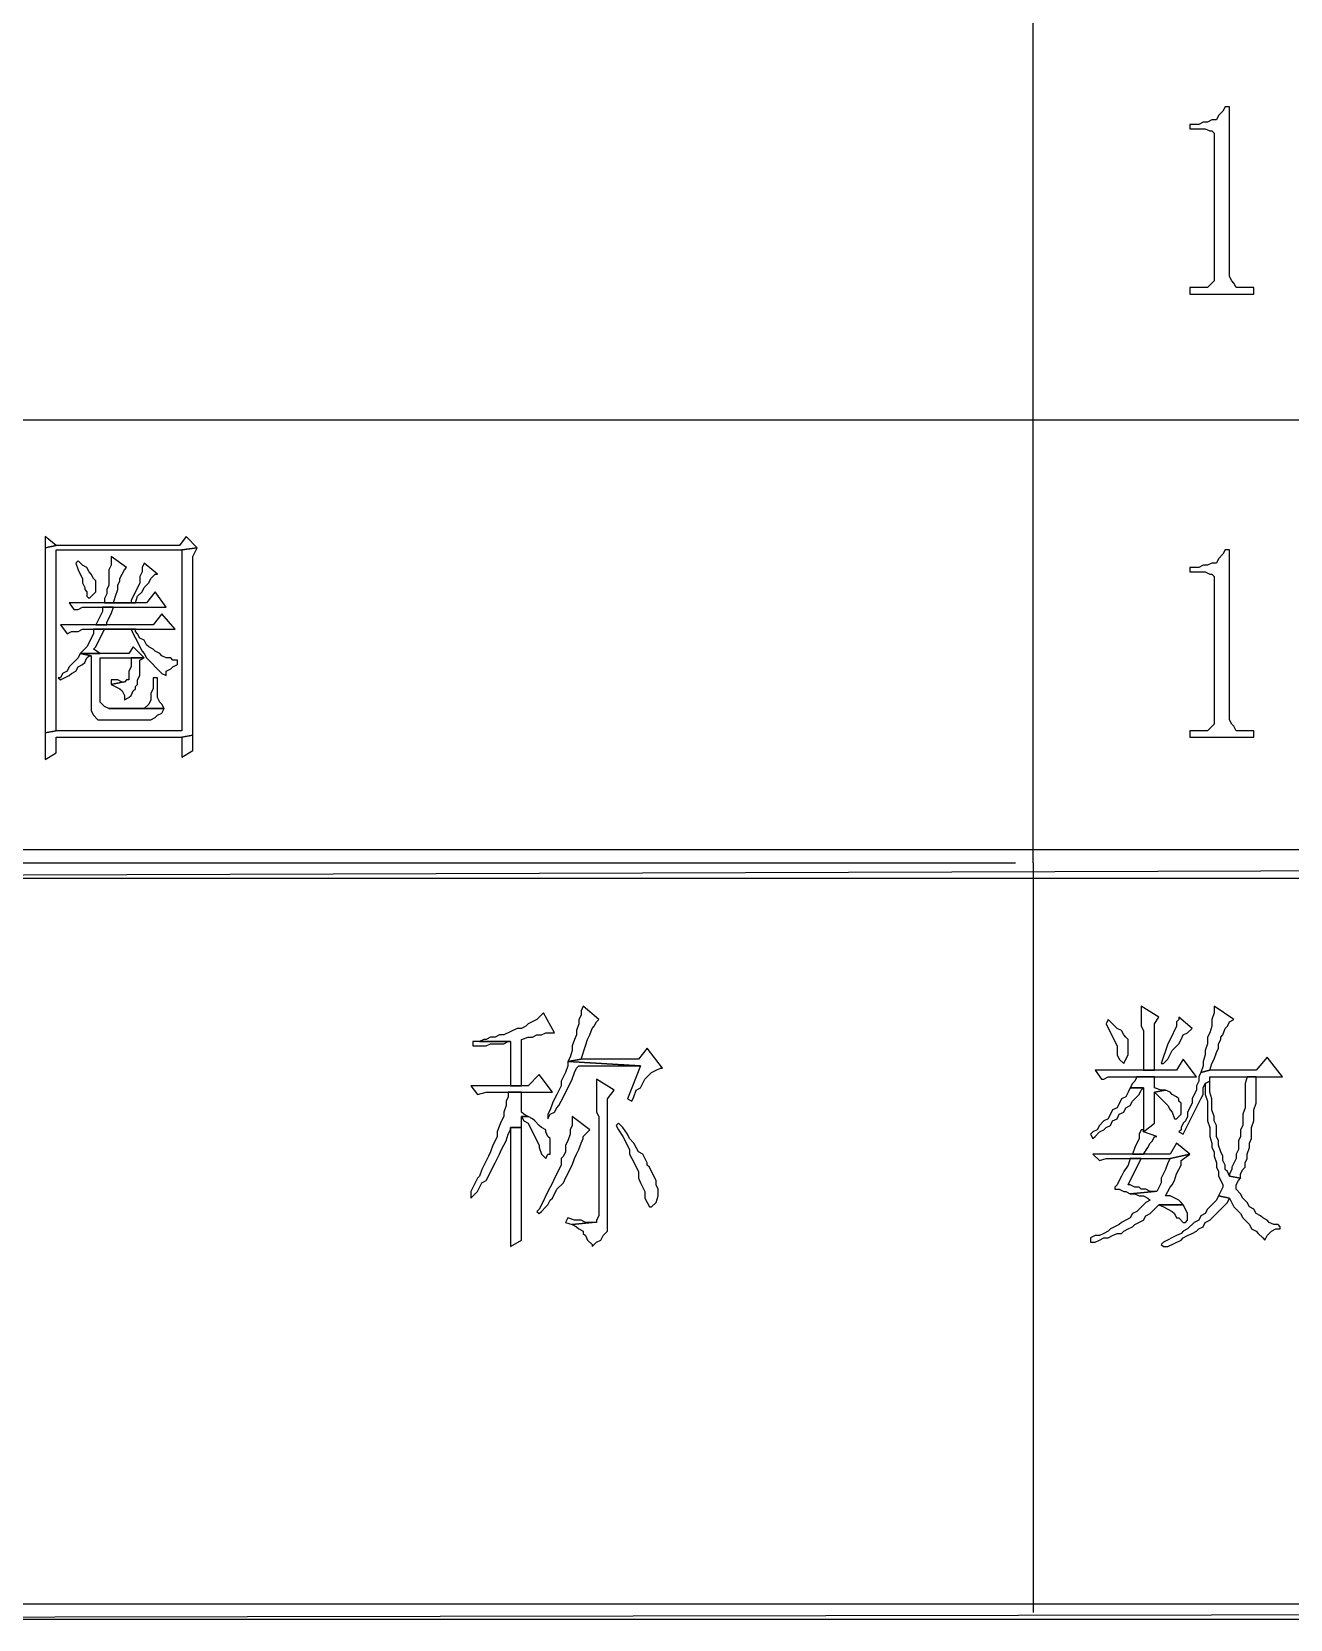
# Model space of a CAD drawing. Extents: x -15.4 to 0.8, y 0.3 to 11.8.
# Drawn here: x -2.837 to -2.362, y 1.049 to 1.649 of the extents above; entities that cross this region are included whole.
import ezdxf

# ---------------------------------------------------------------- set-up
doc = ezdxf.new("R2010")
doc.units = 0
doc.header["$MEASUREMENT"] = 0
doc.linetypes.add('AUSGEZOGEN', pattern=[0])
doc.layers.get('0').update_dxf_attribs({"linetype": 'AUSGEZOGEN'})

msp = doc.modelspace()

# ---------------------------------------------------------------- linework, layer by layer
for points in [[(-2.45878, 1.3344), (-2.45878, 2.6744)], [(-2.38461, 1.62023), (-2.38628, 1.62023), (-2.38628, 1.62023), (-2.38711, 1.61856), (-2.38711, 1.61856), (-2.38878, 1.6169), (-2.38878, 1.6169), (-2.38961, 1.61523), (-2.38961, 1.61523), (-2.39128, 1.61523), (-2.39128, 1.61523), (-2.39295, 1.6144), (-2.39295, 1.6144), (-2.39461, 1.6144), (-2.39461, 1.6144), (-2.39628, 1.61356), (-2.39628, 1.61356), (-2.39961, 1.61356), (-2.39961, 1.61356), (-2.39961, 1.6119), (-2.39961, 1.6119), (-2.39378, 1.6119), (-2.39378, 1.6119), (-2.39211, 1.61106), (-2.39211, 1.61106), (-2.39128, 1.61106), (-2.39128, 1.61106), (-2.39045, 1.61023), (-2.39045, 1.61023), (-2.39045, 1.5544), (-2.39045, 1.5544), (-2.39211, 1.55273), (-2.39211, 1.55273), (-2.39295, 1.5519), (-2.39295, 1.5519), (-2.39961, 1.5519), (-2.39961, 1.5519), (-2.39961, 1.5494), (-2.39961, 1.5494), (-2.37545, 1.5494), (-2.37545, 1.5494), (-2.37545, 1.5519), (-2.37545, 1.5519), (-2.38211, 1.5519), (-2.38211, 1.5519), (-2.38295, 1.55356), (-2.38295, 1.55356), (-2.38378, 1.5544), (-2.38378, 1.5544), (-2.38461, 1.55606), (-2.38461, 1.55606), (-2.38461, 1.55773), (-2.38461, 1.62023)], [(-3.26878, 1.5019), (0.08122, 1.5019)], [(-2.77878, 1.45773), (-2.78128, 1.4544), (-2.78128, 1.4544), (-2.82795, 1.4544), (-2.82795, 1.4544), (-2.83211, 1.45356), (-2.83211, 1.45356), (-2.83211, 1.38356), (-2.83211, 1.38356), (-2.82795, 1.3844), (-2.82795, 1.3844), (-2.82795, 1.45273), (-2.82795, 1.45273), (-2.78045, 1.45273), (-2.78045, 1.45273), (-2.77461, 1.45356), (-2.77878, 1.45773)], [(-2.83211, 1.45773), (-2.83211, 1.45356), (-2.83211, 1.45356), (-2.82795, 1.4544), (-2.83211, 1.45773)], [(-2.77461, 1.45356), (-2.78045, 1.45273), (-2.78045, 1.45273), (-2.78045, 1.3844), (-2.78045, 1.3844), (-2.82795, 1.3844), (-2.82795, 1.3844), (-2.83211, 1.38356), (-2.83211, 1.38356), (-2.83211, 1.37356), (-2.83211, 1.37356), (-2.82795, 1.37606), (-2.82795, 1.37606), (-2.82795, 1.3819), (-2.82795, 1.3819), (-2.78045, 1.3819), (-2.78045, 1.3819), (-2.77628, 1.38273), (-2.77628, 1.38273), (-2.77628, 1.45023), (-2.77461, 1.45356)], [(-2.38461, 1.45273), (-2.38628, 1.45273), (-2.38628, 1.45273), (-2.38711, 1.45106), (-2.38711, 1.45106), (-2.38878, 1.4494), (-2.38878, 1.4494), (-2.38961, 1.44773), (-2.38961, 1.44773), (-2.39128, 1.44773), (-2.39128, 1.44773), (-2.39295, 1.4469), (-2.39295, 1.4469), (-2.39461, 1.4469), (-2.39461, 1.4469), (-2.39628, 1.44606), (-2.39628, 1.44606), (-2.39961, 1.44606), (-2.39961, 1.44606), (-2.39961, 1.4444), (-2.39961, 1.4444), (-2.39378, 1.4444), (-2.39378, 1.4444), (-2.39211, 1.44356), (-2.39211, 1.44356), (-2.39128, 1.44356), (-2.39128, 1.44356), (-2.39045, 1.44273), (-2.39045, 1.44273), (-2.39045, 1.3869), (-2.39045, 1.3869), (-2.39211, 1.38523), (-2.39211, 1.38523), (-2.39295, 1.3844), (-2.39295, 1.3844), (-2.39961, 1.3844), (-2.39961, 1.3844), (-2.39961, 1.3819), (-2.39961, 1.3819), (-2.37545, 1.3819), (-2.37545, 1.3819), (-2.37545, 1.3844), (-2.37545, 1.3844), (-2.38211, 1.3844), (-2.38211, 1.3844), (-2.38295, 1.38606), (-2.38295, 1.38606), (-2.38378, 1.3869), (-2.38378, 1.3869), (-2.38461, 1.38856), (-2.38461, 1.38856), (-2.38461, 1.39023), (-2.38461, 1.45273)], [(-2.81961, 1.44856), (-2.82045, 1.44773), (-2.82045, 1.44773), (-2.81961, 1.44523), (-2.81961, 1.44523), (-2.81878, 1.44356), (-2.81878, 1.44356), (-2.81795, 1.4419), (-2.81795, 1.4419), (-2.81795, 1.44023), (-2.81795, 1.44023), (-2.81711, 1.43856), (-2.81711, 1.43856), (-2.81711, 1.43773), (-2.81711, 1.43773), (-2.81628, 1.4369), (-2.81628, 1.4369), (-2.81628, 1.43523), (-2.81628, 1.43523), (-2.81545, 1.4344), (-2.81545, 1.4344), (-2.81295, 1.4369), (-2.81295, 1.4369), (-2.81295, 1.44106), (-2.81295, 1.44106), (-2.81378, 1.4419), (-2.81378, 1.4419), (-2.81461, 1.44356), (-2.81461, 1.44356), (-2.81545, 1.4444), (-2.81545, 1.4444), (-2.81628, 1.44606), (-2.81628, 1.44606), (-2.81795, 1.4469), (-2.81795, 1.4469), (-2.81961, 1.44856), (-2.81961, 1.44856)], [(-2.80711, 1.45023), (-2.80711, 1.4469), (-2.80711, 1.4469), (-2.80795, 1.44523), (-2.80795, 1.44523), (-2.80795, 1.4394), (-2.80795, 1.4394), (-2.80878, 1.43773), (-2.80878, 1.43773), (-2.80878, 1.43606), (-2.80878, 1.43606), (-2.80961, 1.4344), (-2.80961, 1.4344), (-2.80961, 1.43273), (-2.80961, 1.43273), (-2.80628, 1.43273), (-2.80628, 1.43273), (-2.80545, 1.43523), (-2.80545, 1.43523), (-2.80461, 1.43773), (-2.80461, 1.43773), (-2.80461, 1.4394), (-2.80461, 1.4394), (-2.80378, 1.44106), (-2.80378, 1.44106), (-2.80378, 1.4419), (-2.80378, 1.4419), (-2.80295, 1.44356), (-2.80295, 1.44356), (-2.80211, 1.44523), (-2.80211, 1.44523), (-2.80128, 1.44606), (-2.80711, 1.45023)], [(-2.79461, 1.44773), (-2.79545, 1.44606), (-2.79545, 1.44606), (-2.79545, 1.4444), (-2.79545, 1.4444), (-2.79628, 1.44273), (-2.79628, 1.44273), (-2.79628, 1.44023), (-2.79628, 1.44023), (-2.79795, 1.4369), (-2.79795, 1.4369), (-2.79878, 1.43523), (-2.79878, 1.43523), (-2.79961, 1.43356), (-2.79961, 1.43356), (-2.79961, 1.43273), (-2.79961, 1.43273), (-2.80961, 1.43273), (-2.80961, 1.43273), (-2.79795, 1.43273), (-2.79795, 1.43273), (-2.79711, 1.43523), (-2.79711, 1.43523), (-2.79545, 1.4369), (-2.79545, 1.4369), (-2.79461, 1.43856), (-2.79461, 1.43856), (-2.79295, 1.44023), (-2.79295, 1.44023), (-2.79211, 1.4419), (-2.79211, 1.4419), (-2.79045, 1.44356), (-2.79045, 1.44356), (-2.78961, 1.44356), (-2.79461, 1.44773)], [(-2.79045, 1.4369), (-2.79378, 1.43273), (-2.79378, 1.43273), (-2.82295, 1.43273), (-2.82295, 1.43273), (-2.82128, 1.43023), (-2.82128, 1.43023), (-2.81961, 1.43023), (-2.81961, 1.43023), (-2.81795, 1.43106), (-2.81795, 1.43106), (-2.78628, 1.43106), (-2.79045, 1.4369)], [(-2.78795, 1.42856), (-2.79128, 1.4244), (-2.79128, 1.4244), (-2.82628, 1.4244), (-2.82628, 1.4244), (-2.82378, 1.42106), (-2.82378, 1.42106), (-2.82211, 1.4219), (-2.82211, 1.4219), (-2.81961, 1.4219), (-2.81961, 1.4219), (-2.81795, 1.42273), (-2.81795, 1.42273), (-2.78295, 1.42273), (-2.78795, 1.42856)], [(-2.80628, 1.43106), (-2.81045, 1.43106), (-2.81045, 1.43106), (-2.81045, 1.4294), (-2.81045, 1.4294), (-2.81295, 1.4244), (-2.81295, 1.4244), (-2.80878, 1.4244), (-2.80878, 1.4244), (-2.80878, 1.42523), (-2.80878, 1.42523), (-2.80795, 1.4269), (-2.80795, 1.4269), (-2.80711, 1.42856), (-2.80711, 1.42856), (-2.80628, 1.43106), (-2.80628, 1.43106)], [(-2.81378, 1.42273), (-2.81378, 1.42106), (-2.81378, 1.42106), (-2.81628, 1.41606), (-2.81628, 1.41606), (-2.81878, 1.41356), (-2.81878, 1.41356), (-2.81128, 1.41356), (-2.81128, 1.41356), (-2.81378, 1.41523), (-2.81378, 1.41523), (-2.81295, 1.41606), (-2.81295, 1.41606), (-2.80961, 1.42273), (-2.80961, 1.42273), (-2.79961, 1.42273), (-2.81378, 1.42273)], [(-2.79795, 1.42273), (-2.81378, 1.42273), (-2.81378, 1.42273), (-2.79961, 1.42273), (-2.79961, 1.42273), (-2.79878, 1.42106), (-2.79878, 1.42106), (-2.79795, 1.4194), (-2.79795, 1.4194), (-2.79545, 1.4144), (-2.79545, 1.4144), (-2.79461, 1.41356), (-2.79461, 1.41356), (-2.79378, 1.4119), (-2.79378, 1.4119), (-2.78795, 1.40606), (-2.78795, 1.40606), (-2.78628, 1.40523), (-2.78628, 1.40523), (-2.78628, 1.4069), (-2.78628, 1.4069), (-2.78461, 1.40773), (-2.78461, 1.40773), (-2.78378, 1.40856), (-2.78378, 1.40856), (-2.78211, 1.4094), (-2.78211, 1.4094), (-2.78211, 1.41106), (-2.78211, 1.41106), (-2.78378, 1.41106), (-2.78378, 1.41106), (-2.78461, 1.4119), (-2.78461, 1.4119), (-2.78628, 1.4119), (-2.78628, 1.4119), (-2.78795, 1.41273), (-2.78795, 1.41273), (-2.78878, 1.41356), (-2.78878, 1.41356), (-2.79045, 1.4144), (-2.79045, 1.4144), (-2.79128, 1.41523), (-2.79128, 1.41523), (-2.79295, 1.41606), (-2.79295, 1.41606), (-2.79378, 1.4169), (-2.79378, 1.4169), (-2.79461, 1.41856), (-2.79461, 1.41856), (-2.79628, 1.4194), (-2.79628, 1.4194), (-2.79711, 1.42106), (-2.79711, 1.42106), (-2.79795, 1.4219), (-2.79795, 1.42273)], [(-2.79878, 1.41606), (-2.80045, 1.41356), (-2.80045, 1.41356), (-2.81878, 1.41356), (-2.81878, 1.41356), (-2.81461, 1.41273), (-2.81461, 1.41273), (-2.81461, 1.3919), (-2.81461, 1.3919), (-2.81378, 1.39023), (-2.81378, 1.39023), (-2.81211, 1.38856), (-2.81211, 1.38856), (-2.79211, 1.38856), (-2.79211, 1.38856), (-2.79045, 1.3894), (-2.79045, 1.3894), (-2.78961, 1.39023), (-2.78961, 1.39023), (-2.78795, 1.39106), (-2.78795, 1.39106), (-2.78711, 1.39273), (-2.78711, 1.39273), (-2.80795, 1.39273), (-2.80795, 1.39273), (-2.80961, 1.39356), (-2.80961, 1.39356), (-2.81128, 1.39523), (-2.81128, 1.39523), (-2.81128, 1.4119), (-2.81128, 1.4119), (-2.79461, 1.4119), (-2.79878, 1.41606)], [(-2.81878, 1.41356), (-2.81961, 1.4119), (-2.81961, 1.4119), (-2.82295, 1.40856), (-2.82295, 1.40856), (-2.82378, 1.4069), (-2.82378, 1.4069), (-2.82545, 1.40606), (-2.82545, 1.40606), (-2.82628, 1.4044), (-2.82628, 1.4044), (-2.82711, 1.4044), (-2.82711, 1.4044), (-2.82628, 1.40356), (-2.82628, 1.40356), (-2.82295, 1.40523), (-2.82295, 1.40523), (-2.82211, 1.40606), (-2.82211, 1.40606), (-2.82045, 1.4069), (-2.82045, 1.4069), (-2.81961, 1.40856), (-2.81961, 1.40856), (-2.81795, 1.4094), (-2.81795, 1.4094), (-2.81711, 1.41023), (-2.81711, 1.41023), (-2.81628, 1.4119), (-2.81628, 1.4119), (-2.81545, 1.41273), (-2.81545, 1.41273), (-2.81461, 1.41273), (-2.81878, 1.41356)], [(-2.79461, 1.4119), (-2.79961, 1.4119), (-2.79961, 1.4119), (-2.79961, 1.40856), (-2.79961, 1.40856), (-2.80045, 1.4069), (-2.80045, 1.4069), (-2.80045, 1.40356), (-2.80045, 1.40356), (-2.80128, 1.40356), (-2.80128, 1.40356), (-2.80211, 1.40273), (-2.80211, 1.40273), (-2.80295, 1.40273), (-2.80295, 1.40273), (-2.80711, 1.4019), (-2.80711, 1.4019), (-2.80378, 1.40023), (-2.80378, 1.40023), (-2.80295, 1.3994), (-2.80295, 1.3994), (-2.80211, 1.39773), (-2.80211, 1.39773), (-2.80211, 1.39606), (-2.80211, 1.39606), (-2.80045, 1.3969), (-2.80045, 1.3969), (-2.79961, 1.39773), (-2.79961, 1.39773), (-2.79878, 1.3994), (-2.79878, 1.3994), (-2.79795, 1.40023), (-2.79795, 1.40023), (-2.79795, 1.40106), (-2.79795, 1.40106), (-2.79711, 1.4019), (-2.79711, 1.4019), (-2.79711, 1.40356), (-2.79711, 1.40356), (-2.79628, 1.40523), (-2.79628, 1.40523), (-2.79628, 1.41106), (-2.79461, 1.4119)], [(-2.78961, 1.4044), (-2.79128, 1.4044), (-2.79128, 1.4044), (-2.79128, 1.40023), (-2.79128, 1.40023), (-2.79211, 1.39856), (-2.79211, 1.39856), (-2.79211, 1.39606), (-2.79211, 1.39606), (-2.79295, 1.3944), (-2.79295, 1.3944), (-2.79461, 1.39273), (-2.79461, 1.39273), (-2.80795, 1.39273), (-2.80795, 1.39273), (-2.78711, 1.39273), (-2.78711, 1.39273), (-2.78795, 1.3944), (-2.78795, 1.3944), (-2.78878, 1.39523), (-2.78878, 1.39523), (-2.78961, 1.3969), (-2.78961, 1.3969), (-2.78961, 1.40273), (-2.78961, 1.4044)], [(-2.80711, 1.40356), (-2.80711, 1.4019), (-2.80711, 1.4019), (-2.80295, 1.40273), (-2.80295, 1.40273), (-2.80461, 1.40356), (-2.80711, 1.40356)], [(-2.77628, 1.38273), (-2.78045, 1.3819), (-2.78045, 1.3819), (-2.78045, 1.3744), (-2.78045, 1.3744), (-2.77628, 1.3769), (-2.77628, 1.3769), (-2.77628, 1.38106), (-2.77628, 1.38273)], [(-3.26878, 1.3394), (-3.26878, 1.32856), (-3.26878, 1.32856), (0.08122, 1.3394), (-3.26878, 1.3394)], [(-3.26878, 1.32856), (0.08122, 1.3394), (0.08122, 1.3394), (0.08122, 1.32856), (-3.26878, 1.32856)], [(-3.02378, 1.3344), (-2.46545, 1.3344)], [(-2.45878, 1.3344), (-2.45878, 1.05106)], [(-2.62878, 1.28023), (-2.62961, 1.27856), (-2.62961, 1.27856), (-2.62961, 1.2769), (-2.62961, 1.2769), (-2.63045, 1.27523), (-2.63045, 1.27523), (-2.63045, 1.27356), (-2.63045, 1.27356), (-2.63128, 1.27106), (-2.63128, 1.27106), (-2.63128, 1.2694), (-2.63128, 1.2694), (-2.63211, 1.26773), (-2.63211, 1.26773), (-2.63295, 1.26523), (-2.63295, 1.26523), (-2.63295, 1.26356), (-2.63295, 1.26356), (-2.63378, 1.26106), (-2.63378, 1.26106), (-2.63461, 1.2594), (-2.63461, 1.2594), (-2.62961, 1.26023), (-2.62961, 1.26023), (-2.62795, 1.26523), (-2.62795, 1.26523), (-2.62711, 1.26773), (-2.62711, 1.26773), (-2.62628, 1.2694), (-2.62628, 1.2694), (-2.62545, 1.2719), (-2.62545, 1.2719), (-2.62461, 1.27273), (-2.62461, 1.27273), (-2.62378, 1.2744), (-2.62378, 1.2744), (-2.62295, 1.27523), (-2.62878, 1.28023)], [(-2.41795, 1.28023), (-2.41795, 1.27273), (-2.41795, 1.27273), (-2.41711, 1.27106), (-2.41711, 1.27106), (-2.41711, 1.25606), (-2.41711, 1.25606), (-2.41295, 1.25606), (-2.41295, 1.25606), (-2.41295, 1.27356), (-2.41295, 1.27356), (-2.41128, 1.27606), (-2.41795, 1.28023)], [(-2.39045, 1.28023), (-2.39045, 1.27773), (-2.39045, 1.27773), (-2.39128, 1.27523), (-2.39128, 1.27523), (-2.39128, 1.27273), (-2.39128, 1.27273), (-2.39211, 1.27023), (-2.39211, 1.27023), (-2.39295, 1.26856), (-2.39295, 1.26856), (-2.39295, 1.26606), (-2.39295, 1.26606), (-2.39378, 1.26356), (-2.39378, 1.26356), (-2.39378, 1.2619), (-2.39378, 1.2619), (-2.39461, 1.2594), (-2.39461, 1.2594), (-2.39461, 1.25773), (-2.39461, 1.25773), (-2.39545, 1.25523), (-2.39545, 1.25523), (-2.39211, 1.25606), (-2.39211, 1.25606), (-2.39128, 1.25856), (-2.39128, 1.25856), (-2.39045, 1.26023), (-2.39045, 1.26023), (-2.38961, 1.26273), (-2.38961, 1.26273), (-2.38878, 1.2644), (-2.38878, 1.2644), (-2.38878, 1.26606), (-2.38878, 1.26606), (-2.38795, 1.26773), (-2.38795, 1.26773), (-2.38795, 1.26856), (-2.38795, 1.26856), (-2.38711, 1.2694), (-2.38711, 1.2694), (-2.38628, 1.2719), (-2.38628, 1.2719), (-2.38545, 1.27273), (-2.38545, 1.27273), (-2.38461, 1.2744), (-2.38461, 1.2744), (-2.38295, 1.27523), (-2.39045, 1.28023)], [(-2.64378, 1.27773), (-2.64545, 1.27606), (-2.64545, 1.27606), (-2.64628, 1.27523), (-2.64628, 1.27523), (-2.64961, 1.27356), (-2.64961, 1.27356), (-2.65045, 1.27273), (-2.65045, 1.27273), (-2.65211, 1.2719), (-2.65211, 1.2719), (-2.65378, 1.2719), (-2.65378, 1.2719), (-2.65878, 1.2694), (-2.65878, 1.2694), (-2.66045, 1.2694), (-2.66045, 1.2694), (-2.66211, 1.26856), (-2.66211, 1.26856), (-2.66378, 1.26856), (-2.66378, 1.26856), (-2.66545, 1.26773), (-2.66545, 1.26773), (-2.66628, 1.26773), (-2.66628, 1.26773), (-2.66795, 1.2669), (-2.66795, 1.2669), (-2.65628, 1.2669), (-2.65628, 1.2669), (-2.65628, 1.25023), (-2.65628, 1.25023), (-2.65211, 1.25023), (-2.65211, 1.25023), (-2.65211, 1.26773), (-2.65211, 1.26773), (-2.64961, 1.26856), (-2.64961, 1.26856), (-2.64795, 1.26856), (-2.64795, 1.26856), (-2.64628, 1.2694), (-2.64628, 1.2694), (-2.64461, 1.2694), (-2.64461, 1.2694), (-2.64295, 1.27023), (-2.64295, 1.27023), (-2.63961, 1.27023), (-2.64378, 1.27773)], [(-2.43045, 1.27523), (-2.43128, 1.27356), (-2.43128, 1.27356), (-2.42795, 1.2669), (-2.42795, 1.2669), (-2.42711, 1.26523), (-2.42711, 1.26523), (-2.42711, 1.2619), (-2.42711, 1.2619), (-2.42628, 1.26023), (-2.42628, 1.26023), (-2.42461, 1.25856), (-2.42461, 1.25856), (-2.42378, 1.26023), (-2.42378, 1.26023), (-2.42295, 1.2619), (-2.42295, 1.2619), (-2.42295, 1.26773), (-2.42295, 1.26773), (-2.42378, 1.26856), (-2.42378, 1.26856), (-2.42461, 1.2694), (-2.42461, 1.2694), (-2.42545, 1.27106), (-2.42545, 1.27106), (-2.42711, 1.2719), (-2.42711, 1.2719), (-2.43045, 1.27523), (-2.43045, 1.27523)], [(-2.40378, 1.27606), (-2.40378, 1.27523), (-2.40378, 1.27523), (-2.40461, 1.2744), (-2.40461, 1.2744), (-2.40461, 1.27273), (-2.40461, 1.27273), (-2.40711, 1.26773), (-2.40711, 1.26773), (-2.40795, 1.26606), (-2.40795, 1.26606), (-2.41045, 1.25856), (-2.41045, 1.25856), (-2.40961, 1.25856), (-2.40961, 1.25856), (-2.40795, 1.26023), (-2.40795, 1.26023), (-2.40628, 1.26356), (-2.40628, 1.26356), (-2.40378, 1.26606), (-2.40378, 1.26606), (-2.40295, 1.26773), (-2.40295, 1.26773), (-2.40211, 1.2694), (-2.40211, 1.2694), (-2.40045, 1.27023), (-2.40045, 1.27023), (-2.39878, 1.2719), (-2.40378, 1.27606)], [(-2.66795, 1.2669), (-2.67045, 1.2669), (-2.67045, 1.2669), (-2.67045, 1.26523), (-2.67045, 1.26523), (-2.66545, 1.26523), (-2.66545, 1.26523), (-2.66378, 1.26606), (-2.66378, 1.26606), (-2.65878, 1.26606), (-2.65878, 1.26606), (-2.65711, 1.2669), (-2.65711, 1.2669), (-2.65628, 1.2669), (-2.66795, 1.2669)], [(-2.60461, 1.2644), (-2.60795, 1.26023), (-2.60795, 1.26023), (-2.62961, 1.26023), (-2.62961, 1.26023), (-2.63461, 1.2594), (-2.63461, 1.2594), (-2.60711, 1.25773), (-2.60711, 1.25773), (-2.61211, 1.24523), (-2.61211, 1.24523), (-2.61045, 1.2444), (-2.61045, 1.2444), (-2.60961, 1.24606), (-2.60961, 1.24606), (-2.60878, 1.24856), (-2.60878, 1.24856), (-2.60711, 1.2494), (-2.60711, 1.2494), (-2.60545, 1.25273), (-2.60545, 1.25273), (-2.60295, 1.25523), (-2.60295, 1.25523), (-2.60128, 1.25606), (-2.60128, 1.25606), (-2.59961, 1.2569), (-2.59961, 1.2569), (-2.59878, 1.2569), (-2.60461, 1.2644)], [(-2.40211, 1.26023), (-2.40461, 1.25606), (-2.40461, 1.25606), (-2.43545, 1.25606), (-2.43545, 1.25606), (-2.43295, 1.25273), (-2.43295, 1.25273), (-2.43211, 1.25273), (-2.43211, 1.25273), (-2.43045, 1.25356), (-2.43045, 1.25356), (-2.39711, 1.25356), (-2.40211, 1.26023)], [(-2.37045, 1.26106), (-2.37461, 1.25606), (-2.37461, 1.25606), (-2.39211, 1.25606), (-2.39211, 1.25606), (-2.39545, 1.25523), (-2.39545, 1.25523), (-2.39628, 1.25356), (-2.39628, 1.25356), (-2.39628, 1.2519), (-2.39628, 1.2519), (-2.39711, 1.25023), (-2.39711, 1.25023), (-2.39711, 1.24856), (-2.39711, 1.24856), (-2.39795, 1.2469), (-2.39795, 1.2469), (-2.39878, 1.24523), (-2.39878, 1.24523), (-2.39878, 1.24356), (-2.39878, 1.24356), (-2.40045, 1.24023), (-2.40045, 1.24023), (-2.40045, 1.23856), (-2.40045, 1.23856), (-2.40128, 1.2369), (-2.40128, 1.2369), (-2.40211, 1.23606), (-2.40211, 1.23606), (-2.40295, 1.2344), (-2.40295, 1.2344), (-2.40295, 1.23356), (-2.40295, 1.23356), (-2.40378, 1.23273), (-2.40378, 1.23273), (-2.40211, 1.2319), (-2.40211, 1.2319), (-2.40045, 1.23523), (-2.40045, 1.23523), (-2.39961, 1.2369), (-2.39961, 1.2369), (-2.39545, 1.24523), (-2.39545, 1.24523), (-2.39461, 1.2469), (-2.39461, 1.2469), (-2.39461, 1.2494), (-2.39461, 1.2494), (-2.39378, 1.25106), (-2.39378, 1.25106), (-2.39211, 1.2519), (-2.39211, 1.2519), (-2.39211, 1.25356), (-2.39211, 1.25356), (-2.36461, 1.25356), (-2.37045, 1.26106)], [(-2.64545, 1.2544), (-2.64961, 1.25023), (-2.64961, 1.25023), (-2.67128, 1.25023), (-2.67128, 1.25023), (-2.66878, 1.2469), (-2.66878, 1.2469), (-2.66545, 1.24773), (-2.66545, 1.24773), (-2.64045, 1.24773), (-2.64545, 1.2544)], [(-2.63461, 1.2594), (-2.63461, 1.25773), (-2.63461, 1.25773), (-2.63545, 1.25523), (-2.63545, 1.25523), (-2.63711, 1.2519), (-2.63711, 1.2519), (-2.63711, 1.25023), (-2.63711, 1.25023), (-2.63878, 1.2469), (-2.63878, 1.2469), (-2.63961, 1.24523), (-2.63961, 1.24523), (-2.64045, 1.24356), (-2.64045, 1.24356), (-2.64128, 1.24106), (-2.64128, 1.24106), (-2.64211, 1.2394), (-2.64211, 1.2394), (-2.64211, 1.23773), (-2.64211, 1.23773), (-2.64128, 1.2394), (-2.64128, 1.2394), (-2.63961, 1.24023), (-2.63961, 1.24023), (-2.63878, 1.2419), (-2.63878, 1.2419), (-2.63795, 1.24273), (-2.63795, 1.24273), (-2.63711, 1.2444), (-2.63711, 1.2444), (-2.63628, 1.24606), (-2.63628, 1.24606), (-2.63295, 1.25273), (-2.63295, 1.25273), (-2.63211, 1.25523), (-2.63211, 1.25523), (-2.63128, 1.2569), (-2.63128, 1.2569), (-2.63045, 1.25773), (-2.63045, 1.25773), (-2.60711, 1.25773), (-2.63461, 1.2594)], [(-2.62378, 1.25273), (-2.62378, 1.24023), (-2.62378, 1.24023), (-2.62295, 1.23856), (-2.62295, 1.23856), (-2.62295, 1.20106), (-2.62295, 1.20106), (-2.62378, 1.1994), (-2.62378, 1.1994), (-2.62378, 1.19856), (-2.62378, 1.19856), (-2.62545, 1.19856), (-2.62545, 1.19856), (-2.63295, 1.19773), (-2.63295, 1.19773), (-2.63128, 1.1969), (-2.63128, 1.1969), (-2.63045, 1.19606), (-2.63045, 1.19606), (-2.62878, 1.19523), (-2.62878, 1.19523), (-2.62878, 1.1944), (-2.62878, 1.1944), (-2.62795, 1.19356), (-2.62795, 1.19356), (-2.62711, 1.1919), (-2.62711, 1.1919), (-2.62545, 1.19023), (-2.62545, 1.19023), (-2.62545, 1.1894), (-2.62545, 1.1894), (-2.62378, 1.19106), (-2.62378, 1.19106), (-2.62211, 1.1919), (-2.62211, 1.1919), (-2.62128, 1.19356), (-2.62128, 1.19356), (-2.61961, 1.19523), (-2.61961, 1.19523), (-2.61961, 1.24523), (-2.61961, 1.24523), (-2.61711, 1.24856), (-2.62378, 1.25273)], [(-2.42211, 1.2494), (-2.42295, 1.24773), (-2.42295, 1.24773), (-2.42378, 1.24606), (-2.42378, 1.24606), (-2.42545, 1.24523), (-2.42545, 1.24523), (-2.42711, 1.2419), (-2.42711, 1.2419), (-2.42878, 1.24106), (-2.42878, 1.24106), (-2.43045, 1.23773), (-2.43045, 1.23773), (-2.43211, 1.2369), (-2.43211, 1.2369), (-2.43378, 1.23523), (-2.43378, 1.23523), (-2.43461, 1.23356), (-2.43461, 1.23356), (-2.43628, 1.23273), (-2.43628, 1.23273), (-2.43711, 1.2319), (-2.43711, 1.2319), (-2.43628, 1.23023), (-2.43628, 1.23023), (-2.43545, 1.23106), (-2.43545, 1.23106), (-2.43378, 1.23273), (-2.43378, 1.23273), (-2.43211, 1.23356), (-2.43211, 1.23356), (-2.43128, 1.2344), (-2.43128, 1.2344), (-2.42961, 1.23523), (-2.42961, 1.23523), (-2.42878, 1.2369), (-2.42878, 1.2369), (-2.42711, 1.23773), (-2.42711, 1.23773), (-2.42628, 1.2394), (-2.42628, 1.2394), (-2.42461, 1.24023), (-2.42461, 1.24023), (-2.42378, 1.2419), (-2.42378, 1.2419), (-2.42211, 1.24273), (-2.42211, 1.24273), (-2.42128, 1.2444), (-2.42128, 1.2444), (-2.42045, 1.24523), (-2.42045, 1.24523), (-2.41878, 1.2469), (-2.41878, 1.2469), (-2.41795, 1.24856), (-2.41795, 1.24856), (-2.41711, 1.2494), (-2.42211, 1.2494)], [(-2.41295, 1.25356), (-2.41961, 1.25356), (-2.41961, 1.25356), (-2.42045, 1.2519), (-2.42045, 1.2519), (-2.42128, 1.25106), (-2.42128, 1.25106), (-2.42211, 1.2494), (-2.42211, 1.2494), (-2.41711, 1.2494), (-2.41711, 1.2494), (-2.41711, 1.23273), (-2.41711, 1.23273), (-2.41295, 1.23606), (-2.41295, 1.23606), (-2.41295, 1.24773), (-2.41295, 1.24773), (-2.40878, 1.24856), (-2.40878, 1.24856), (-2.41045, 1.24856), (-2.41045, 1.24856), (-2.41295, 1.2494), (-2.41295, 1.2494), (-2.41295, 1.25023), (-2.41295, 1.25356)], [(-2.40878, 1.24856), (-2.41295, 1.24773), (-2.41295, 1.24773), (-2.41211, 1.2469), (-2.41211, 1.2469), (-2.41045, 1.24523), (-2.41045, 1.24523), (-2.40795, 1.24273), (-2.40795, 1.24273), (-2.40711, 1.24106), (-2.40711, 1.24106), (-2.40628, 1.24023), (-2.40628, 1.24023), (-2.40545, 1.23773), (-2.40545, 1.23773), (-2.40461, 1.23773), (-2.40461, 1.23773), (-2.40295, 1.2394), (-2.40295, 1.2394), (-2.40295, 1.24356), (-2.40295, 1.24356), (-2.40378, 1.2444), (-2.40378, 1.2444), (-2.40378, 1.24523), (-2.40378, 1.24523), (-2.40461, 1.24606), (-2.40461, 1.24606), (-2.40628, 1.2469), (-2.40628, 1.2469), (-2.40711, 1.24773), (-2.40878, 1.24856)], [(-2.39211, 1.2519), (-2.39378, 1.25106), (-2.39378, 1.25106), (-2.39378, 1.2469), (-2.39378, 1.2469), (-2.39295, 1.2444), (-2.39295, 1.2444), (-2.39295, 1.2369), (-2.39295, 1.2369), (-2.39211, 1.2344), (-2.39211, 1.2344), (-2.39211, 1.23106), (-2.39211, 1.23106), (-2.39128, 1.22856), (-2.39128, 1.22856), (-2.39128, 1.2269), (-2.39128, 1.2269), (-2.39045, 1.22523), (-2.39045, 1.22523), (-2.39045, 1.22356), (-2.39045, 1.22356), (-2.38961, 1.22106), (-2.38961, 1.22106), (-2.38961, 1.2194), (-2.38961, 1.2194), (-2.38878, 1.21773), (-2.38878, 1.21773), (-2.38878, 1.21606), (-2.38878, 1.21606), (-2.38795, 1.2144), (-2.38795, 1.2144), (-2.38711, 1.21273), (-2.38711, 1.21273), (-2.38711, 1.2119), (-2.38711, 1.2119), (-2.38878, 1.20856), (-2.38878, 1.20856), (-2.38461, 1.20773), (-2.38461, 1.20773), (-2.38295, 1.2044), (-2.38295, 1.2044), (-2.38211, 1.20356), (-2.38211, 1.20356), (-2.38045, 1.2019), (-2.38045, 1.2019), (-2.37961, 1.20023), (-2.37961, 1.20023), (-2.37711, 1.19773), (-2.37711, 1.19773), (-2.37628, 1.19606), (-2.37628, 1.19606), (-2.37461, 1.19523), (-2.37461, 1.19523), (-2.37378, 1.1944), (-2.37378, 1.1944), (-2.37211, 1.19273), (-2.37211, 1.19273), (-2.37128, 1.1919), (-2.37128, 1.1919), (-2.37045, 1.19356), (-2.37045, 1.19356), (-2.36961, 1.1944), (-2.36961, 1.1944), (-2.36878, 1.19523), (-2.36878, 1.19523), (-2.36711, 1.19606), (-2.36711, 1.19606), (-2.36545, 1.19606), (-2.36545, 1.19606), (-2.36545, 1.1969), (-2.36545, 1.1969), (-2.36628, 1.19773), (-2.36628, 1.19773), (-2.36795, 1.19773), (-2.36795, 1.19773), (-2.36961, 1.19856), (-2.36961, 1.19856), (-2.37045, 1.1994), (-2.37045, 1.1994), (-2.37211, 1.20023), (-2.37211, 1.20023), (-2.37295, 1.20106), (-2.37295, 1.20106), (-2.37461, 1.2019), (-2.37461, 1.2019), (-2.37545, 1.20356), (-2.37545, 1.20356), (-2.37711, 1.2044), (-2.37711, 1.2044), (-2.37795, 1.20606), (-2.37795, 1.20606), (-2.37961, 1.20773), (-2.37961, 1.20773), (-2.38045, 1.2094), (-2.38045, 1.2094), (-2.38211, 1.21106), (-2.38211, 1.21106), (-2.38211, 1.21273), (-2.38211, 1.21273), (-2.38128, 1.2144), (-2.38128, 1.2144), (-2.38045, 1.21523), (-2.38045, 1.21523), (-2.38461, 1.21606), (-2.38461, 1.21606), (-2.38545, 1.21773), (-2.38545, 1.21773), (-2.38628, 1.21856), (-2.38628, 1.21856), (-2.38628, 1.22023), (-2.38628, 1.22023), (-2.38711, 1.2219), (-2.38711, 1.2219), (-2.38711, 1.22356), (-2.38711, 1.22356), (-2.38795, 1.22523), (-2.38795, 1.22523), (-2.38878, 1.22773), (-2.38878, 1.22773), (-2.38878, 1.2294), (-2.38878, 1.2294), (-2.38961, 1.23106), (-2.38961, 1.23106), (-2.38961, 1.23523), (-2.38961, 1.23523), (-2.39045, 1.2369), (-2.39045, 1.2369), (-2.39045, 1.23856), (-2.39045, 1.23856), (-2.39128, 1.24106), (-2.39128, 1.24106), (-2.39128, 1.24523), (-2.39128, 1.24523), (-2.39211, 1.24773), (-2.39211, 1.24773), (-2.39211, 1.2494), (-2.39211, 1.2519)], [(-2.37461, 1.25356), (-2.37795, 1.25356), (-2.37795, 1.25356), (-2.37878, 1.25106), (-2.37878, 1.25106), (-2.37878, 1.2419), (-2.37878, 1.2419), (-2.37961, 1.2394), (-2.37961, 1.2394), (-2.37961, 1.23523), (-2.37961, 1.23523), (-2.38045, 1.23356), (-2.38045, 1.23356), (-2.38045, 1.23106), (-2.38045, 1.23106), (-2.38128, 1.2294), (-2.38128, 1.2294), (-2.38128, 1.22606), (-2.38128, 1.22606), (-2.38211, 1.2244), (-2.38211, 1.2244), (-2.38211, 1.22273), (-2.38211, 1.22273), (-2.38378, 1.2194), (-2.38378, 1.2194), (-2.38378, 1.21856), (-2.38378, 1.21856), (-2.38461, 1.2169), (-2.38461, 1.2169), (-2.38461, 1.21606), (-2.38461, 1.21606), (-2.38045, 1.21523), (-2.38045, 1.21523), (-2.38045, 1.2169), (-2.38045, 1.2169), (-2.37961, 1.21856), (-2.37961, 1.21856), (-2.37878, 1.2194), (-2.37878, 1.2194), (-2.37878, 1.22106), (-2.37878, 1.22106), (-2.37795, 1.22273), (-2.37795, 1.22273), (-2.37795, 1.2244), (-2.37795, 1.2244), (-2.37711, 1.2269), (-2.37711, 1.2269), (-2.37711, 1.22856), (-2.37711, 1.22856), (-2.37628, 1.23023), (-2.37628, 1.23023), (-2.37628, 1.2344), (-2.37628, 1.2344), (-2.37545, 1.2369), (-2.37545, 1.2369), (-2.37545, 1.24106), (-2.37545, 1.24106), (-2.37461, 1.24356), (-2.37461, 1.24356), (-2.37461, 1.25273), (-2.37461, 1.25356)], [(-2.65211, 1.24773), (-2.65711, 1.24773), (-2.65711, 1.24773), (-2.65711, 1.24606), (-2.65711, 1.24606), (-2.65795, 1.2444), (-2.65795, 1.2444), (-2.65795, 1.24273), (-2.65795, 1.24273), (-2.65878, 1.24023), (-2.65878, 1.24023), (-2.65878, 1.23856), (-2.65878, 1.23856), (-2.65961, 1.2369), (-2.65961, 1.2369), (-2.66045, 1.23523), (-2.66045, 1.23523), (-2.66128, 1.23273), (-2.66128, 1.23273), (-2.66128, 1.23106), (-2.66128, 1.23106), (-2.66211, 1.2294), (-2.66211, 1.2294), (-2.66295, 1.22773), (-2.66295, 1.22773), (-2.66378, 1.22523), (-2.66378, 1.22523), (-2.66461, 1.22356), (-2.66461, 1.22356), (-2.66711, 1.21856), (-2.66711, 1.21856), (-2.66795, 1.21606), (-2.66795, 1.21606), (-2.66878, 1.21523), (-2.66878, 1.21523), (-2.66961, 1.21356), (-2.66961, 1.21356), (-2.67128, 1.21023), (-2.67128, 1.21023), (-2.67128, 1.20773), (-2.67128, 1.20773), (-2.66878, 1.21023), (-2.66878, 1.21023), (-2.66711, 1.21356), (-2.66711, 1.21356), (-2.66545, 1.2144), (-2.66545, 1.2144), (-2.66461, 1.21606), (-2.66461, 1.21606), (-2.66295, 1.2194), (-2.66295, 1.2194), (-2.66211, 1.22106), (-2.66211, 1.22106), (-2.66045, 1.2244), (-2.66045, 1.2244), (-2.65961, 1.22606), (-2.65961, 1.22606), (-2.65795, 1.2294), (-2.65795, 1.2294), (-2.65711, 1.2319), (-2.65711, 1.2319), (-2.65628, 1.23356), (-2.65628, 1.23356), (-2.65628, 1.2344), (-2.65628, 1.2344), (-2.65211, 1.2344), (-2.65211, 1.2344), (-2.65211, 1.23856), (-2.65211, 1.23856), (-2.64961, 1.23856), (-2.64961, 1.23856), (-2.65128, 1.2394), (-2.65128, 1.2394), (-2.65211, 1.24023), (-2.65211, 1.24773)], [(-2.64961, 1.23856), (-2.65211, 1.23856), (-2.65211, 1.23856), (-2.65128, 1.2369), (-2.65128, 1.2369), (-2.64961, 1.23606), (-2.64961, 1.23606), (-2.64878, 1.2344), (-2.64878, 1.2344), (-2.64545, 1.22773), (-2.64545, 1.22773), (-2.64545, 1.2269), (-2.64545, 1.2269), (-2.64461, 1.2244), (-2.64461, 1.2244), (-2.64295, 1.22273), (-2.64295, 1.22273), (-2.64211, 1.2244), (-2.64211, 1.2244), (-2.64128, 1.2244), (-2.64128, 1.2244), (-2.64128, 1.23023), (-2.64128, 1.23023), (-2.64211, 1.23106), (-2.64211, 1.23106), (-2.64295, 1.23273), (-2.64295, 1.23273), (-2.64295, 1.23356), (-2.64295, 1.23356), (-2.64461, 1.2344), (-2.64461, 1.2344), (-2.64545, 1.23523), (-2.64545, 1.23523), (-2.64711, 1.2369), (-2.64711, 1.2369), (-2.64795, 1.23773), (-2.64961, 1.23856)], [(-2.63295, 1.23856), (-2.63295, 1.23523), (-2.63295, 1.23523), (-2.63378, 1.23356), (-2.63378, 1.23356), (-2.63378, 1.2319), (-2.63378, 1.2319), (-2.63461, 1.2294), (-2.63461, 1.2294), (-2.63545, 1.22773), (-2.63545, 1.22773), (-2.63545, 1.22523), (-2.63545, 1.22523), (-2.63628, 1.22356), (-2.63628, 1.22356), (-2.63711, 1.22273), (-2.63711, 1.22273), (-2.63711, 1.22023), (-2.63711, 1.22023), (-2.63961, 1.21523), (-2.63961, 1.21523), (-2.64045, 1.21356), (-2.64045, 1.21356), (-2.64128, 1.2119), (-2.64128, 1.2119), (-2.64211, 1.21023), (-2.64211, 1.21023), (-2.64461, 1.20523), (-2.64461, 1.20523), (-2.64545, 1.20356), (-2.64545, 1.20356), (-2.64628, 1.20273), (-2.64628, 1.20273), (-2.64545, 1.2019), (-2.64545, 1.2019), (-2.64461, 1.20273), (-2.64461, 1.20273), (-2.64295, 1.2044), (-2.64295, 1.2044), (-2.64211, 1.20523), (-2.64211, 1.20523), (-2.64128, 1.2069), (-2.64128, 1.2069), (-2.64045, 1.20773), (-2.64045, 1.20773), (-2.63878, 1.21106), (-2.63878, 1.21106), (-2.63628, 1.21356), (-2.63628, 1.21356), (-2.63545, 1.21523), (-2.63545, 1.21523), (-2.63295, 1.22023), (-2.63295, 1.22023), (-2.63211, 1.22273), (-2.63211, 1.22273), (-2.63128, 1.2244), (-2.63128, 1.2244), (-2.63045, 1.22606), (-2.63045, 1.22606), (-2.62961, 1.22856), (-2.62961, 1.22856), (-2.62878, 1.23023), (-2.62878, 1.23023), (-2.62878, 1.23106), (-2.62878, 1.23106), (-2.62628, 1.23356), (-2.63295, 1.23856)], [(-2.61545, 1.23606), (-2.61628, 1.23523), (-2.61628, 1.23523), (-2.61545, 1.23356), (-2.61545, 1.23356), (-2.61378, 1.23106), (-2.61378, 1.23106), (-2.61128, 1.22606), (-2.61128, 1.22606), (-2.61128, 1.2244), (-2.61128, 1.2244), (-2.61045, 1.22273), (-2.61045, 1.22273), (-2.60795, 1.21773), (-2.60795, 1.21773), (-2.60795, 1.21523), (-2.60795, 1.21523), (-2.60711, 1.21356), (-2.60711, 1.21356), (-2.60545, 1.21023), (-2.60545, 1.21023), (-2.60545, 1.20773), (-2.60545, 1.20773), (-2.60378, 1.2044), (-2.60378, 1.2044), (-2.60295, 1.2044), (-2.60295, 1.2044), (-2.60128, 1.20606), (-2.60128, 1.20606), (-2.60045, 1.20856), (-2.60045, 1.20856), (-2.60045, 1.21106), (-2.60045, 1.21106), (-2.60128, 1.21273), (-2.60128, 1.21273), (-2.60128, 1.2144), (-2.60128, 1.2144), (-2.60211, 1.21606), (-2.60211, 1.21606), (-2.60378, 1.2194), (-2.60378, 1.2194), (-2.60461, 1.22023), (-2.60461, 1.22023), (-2.60461, 1.22106), (-2.60461, 1.22106), (-2.60628, 1.2244), (-2.60628, 1.2244), (-2.60795, 1.22523), (-2.60795, 1.22523), (-2.60961, 1.22856), (-2.60961, 1.22856), (-2.61128, 1.23023), (-2.61128, 1.23023), (-2.61211, 1.2319), (-2.61211, 1.2319), (-2.61378, 1.2344), (-2.61378, 1.2344), (-2.61545, 1.23606), (-2.61545, 1.23606)], [(-2.65211, 1.2344), (-2.65628, 1.2344), (-2.65628, 1.2344), (-2.65628, 1.1894), (-2.65628, 1.1894), (-2.65211, 1.1919), (-2.65211, 1.1919), (-2.65211, 1.2319), (-2.65211, 1.2344)], [(-2.41795, 1.23356), (-2.41878, 1.2319), (-2.41878, 1.2319), (-2.41878, 1.23023), (-2.41878, 1.23023), (-2.42045, 1.2269), (-2.42045, 1.2269), (-2.42128, 1.2244), (-2.42128, 1.2244), (-2.41711, 1.2244), (-2.41711, 1.2244), (-2.41545, 1.2269), (-2.41545, 1.2269), (-2.41461, 1.22856), (-2.41461, 1.22856), (-2.41378, 1.2294), (-2.41378, 1.2294), (-2.41295, 1.23106), (-2.41295, 1.23106), (-2.41211, 1.23106), (-2.41211, 1.23106), (-2.41711, 1.23273), (-2.41711, 1.23273), (-2.41711, 1.23356), (-2.41795, 1.23356)], [(-2.39961, 1.2244), (-2.40711, 1.22273), (-2.40711, 1.22273), (-2.40795, 1.22106), (-2.40795, 1.22106), (-2.40878, 1.21856), (-2.40878, 1.21856), (-2.41045, 1.21523), (-2.41045, 1.21523), (-2.41045, 1.21356), (-2.41045, 1.21356), (-2.41211, 1.21023), (-2.41211, 1.21023), (-2.41295, 1.21023), (-2.41295, 1.21023), (-2.42211, 1.2094), (-2.42211, 1.2094), (-2.42045, 1.2094), (-2.42045, 1.2094), (-2.41878, 1.20856), (-2.41878, 1.20856), (-2.41711, 1.20856), (-2.41711, 1.20856), (-2.41545, 1.20773), (-2.41545, 1.20773), (-2.41461, 1.2069), (-2.41461, 1.2069), (-2.41628, 1.20606), (-2.41628, 1.20606), (-2.41711, 1.20523), (-2.41711, 1.20523), (-2.41878, 1.20356), (-2.41878, 1.20356), (-2.41961, 1.20273), (-2.41961, 1.20273), (-2.42128, 1.2019), (-2.42128, 1.2019), (-2.42211, 1.20023), (-2.42211, 1.20023), (-2.42378, 1.1994), (-2.42378, 1.1994), (-2.42545, 1.19856), (-2.42545, 1.19856), (-2.42628, 1.19773), (-2.42628, 1.19773), (-2.42961, 1.19606), (-2.42961, 1.19606), (-2.43045, 1.19523), (-2.43045, 1.19523), (-2.43211, 1.1944), (-2.43211, 1.1944), (-2.43378, 1.19356), (-2.43378, 1.19356), (-2.43545, 1.19356), (-2.43545, 1.19356), (-2.43711, 1.19273), (-2.43711, 1.19273), (-2.43711, 1.19106), (-2.43711, 1.19106), (-2.43545, 1.19106), (-2.43545, 1.19106), (-2.43378, 1.1919), (-2.43378, 1.1919), (-2.43211, 1.19273), (-2.43211, 1.19273), (-2.43045, 1.19273), (-2.43045, 1.19273), (-2.42878, 1.19356), (-2.42878, 1.19356), (-2.42711, 1.1944), (-2.42711, 1.1944), (-2.42545, 1.1944), (-2.42545, 1.1944), (-2.42461, 1.19523), (-2.42461, 1.19523), (-2.42295, 1.19606), (-2.42295, 1.19606), (-2.42128, 1.1969), (-2.42128, 1.1969), (-2.42045, 1.19773), (-2.42045, 1.19773), (-2.41711, 1.1994), (-2.41711, 1.1994), (-2.41628, 1.20106), (-2.41628, 1.20106), (-2.41461, 1.2019), (-2.41461, 1.2019), (-2.41128, 1.20523), (-2.41128, 1.20523), (-2.40211, 1.20523), (-2.40211, 1.20523), (-2.40295, 1.20606), (-2.40295, 1.20606), (-2.40378, 1.2069), (-2.40378, 1.2069), (-2.40711, 1.20856), (-2.40711, 1.20856), (-2.40878, 1.20856), (-2.40878, 1.20856), (-2.40711, 1.2119), (-2.40711, 1.2119), (-2.40628, 1.21273), (-2.40628, 1.21273), (-2.40545, 1.2144), (-2.40545, 1.2144), (-2.40461, 1.2169), (-2.40461, 1.2169), (-2.40295, 1.22023), (-2.40295, 1.22023), (-2.40295, 1.2219), (-2.39961, 1.2244)], [(-2.40461, 1.22856), (-2.40711, 1.2244), (-2.40711, 1.2244), (-2.43628, 1.2244), (-2.43628, 1.2244), (-2.43378, 1.2219), (-2.43378, 1.2219), (-2.43128, 1.22273), (-2.43128, 1.22273), (-2.40711, 1.22273), (-2.40711, 1.22273), (-2.39961, 1.2244), (-2.40461, 1.22856)], [(-2.41795, 1.22273), (-2.42211, 1.22273), (-2.42211, 1.22273), (-2.42295, 1.22023), (-2.42295, 1.22023), (-2.42461, 1.21773), (-2.42461, 1.21773), (-2.42545, 1.21606), (-2.42545, 1.21606), (-2.42628, 1.2144), (-2.42628, 1.2144), (-2.42711, 1.21273), (-2.42711, 1.21273), (-2.42795, 1.2119), (-2.42795, 1.2119), (-2.42795, 1.21106), (-2.42795, 1.21106), (-2.42628, 1.21106), (-2.42628, 1.21106), (-2.42461, 1.21023), (-2.42461, 1.21023), (-2.42378, 1.21023), (-2.42378, 1.21023), (-2.42211, 1.2094), (-2.42211, 1.2094), (-2.41295, 1.21023), (-2.41295, 1.21023), (-2.41461, 1.21023), (-2.41461, 1.21023), (-2.41628, 1.21106), (-2.41628, 1.21106), (-2.41795, 1.21106), (-2.41795, 1.21106), (-2.41878, 1.2119), (-2.41878, 1.2119), (-2.42045, 1.2119), (-2.42045, 1.2119), (-2.42211, 1.21273), (-2.42211, 1.21273), (-2.42295, 1.21273), (-2.42295, 1.21273), (-2.42211, 1.2144), (-2.42211, 1.2144), (-2.42128, 1.21606), (-2.42128, 1.21606), (-2.41795, 1.22273), (-2.41795, 1.22273)], [(-2.38878, 1.20856), (-2.38961, 1.2069), (-2.38961, 1.2069), (-2.39295, 1.20356), (-2.39295, 1.20356), (-2.39378, 1.2019), (-2.39378, 1.2019), (-2.39545, 1.20106), (-2.39545, 1.20106), (-2.39628, 1.1994), (-2.39628, 1.1994), (-2.39795, 1.19856), (-2.39795, 1.19856), (-2.40045, 1.19606), (-2.40045, 1.19606), (-2.40211, 1.19523), (-2.40211, 1.19523), (-2.40295, 1.1944), (-2.40295, 1.1944), (-2.40461, 1.19356), (-2.40461, 1.19356), (-2.40961, 1.19106), (-2.40961, 1.19106), (-2.41045, 1.19023), (-2.41045, 1.19023), (-2.40961, 1.1894), (-2.40961, 1.1894), (-2.40795, 1.1894), (-2.40795, 1.1894), (-2.40295, 1.1919), (-2.40295, 1.1919), (-2.40211, 1.19273), (-2.40211, 1.19273), (-2.40045, 1.19356), (-2.40045, 1.19356), (-2.39878, 1.1944), (-2.39878, 1.1944), (-2.39711, 1.19523), (-2.39711, 1.19523), (-2.39628, 1.19606), (-2.39628, 1.19606), (-2.39461, 1.1969), (-2.39461, 1.1969), (-2.39378, 1.19856), (-2.39378, 1.19856), (-2.39211, 1.1994), (-2.39211, 1.1994), (-2.38795, 1.20356), (-2.38795, 1.20356), (-2.38628, 1.20523), (-2.38628, 1.20523), (-2.38545, 1.20606), (-2.38545, 1.20606), (-2.38461, 1.20773), (-2.38878, 1.20856)], [(-2.63461, 1.20023), (-2.63545, 1.19856), (-2.63545, 1.19856), (-2.63295, 1.19773), (-2.63295, 1.19773), (-2.62545, 1.19856), (-2.62545, 1.19856), (-2.62795, 1.19856), (-2.62795, 1.19856), (-2.62961, 1.1994), (-2.62961, 1.1994), (-2.63211, 1.1994), (-2.63461, 1.20023)], [(-2.40211, 1.20523), (-2.41128, 1.20523), (-2.41128, 1.20523), (-2.40961, 1.2044), (-2.40961, 1.2044), (-2.40795, 1.20356), (-2.40795, 1.20356), (-2.40628, 1.20273), (-2.40628, 1.20273), (-2.40545, 1.2019), (-2.40545, 1.2019), (-2.40461, 1.20023), (-2.40461, 1.20023), (-2.40378, 1.20023), (-2.40378, 1.20023), (-2.40211, 1.19856), (-2.40211, 1.19856), (-2.40128, 1.19856), (-2.40128, 1.19856), (-2.40045, 1.1994), (-2.40045, 1.1994), (-2.40045, 1.2019), (-2.40045, 1.2019), (-2.40128, 1.20356), (-2.40128, 1.20356), (-2.40211, 1.20523), (-2.40211, 1.20523)], [(0.08455, 1.0544), (-3.26545, 1.04856), (-3.26545, 1.04856), (-3.27128, 1.0544), (0.08455, 1.0544)], [(0.07872, 1.04856), (0.08455, 1.0544), (0.08455, 1.0544), (-3.26545, 1.04856), (0.07872, 1.04856)]]:
    msp.add_lwpolyline(points)

doc.saveas('drawing.dxf')
